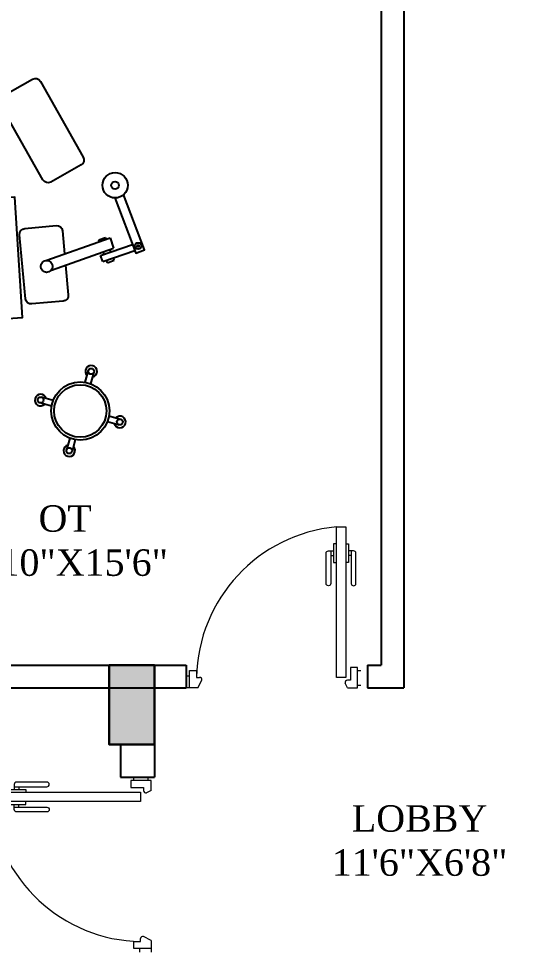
# Model space of a CAD drawing. Header units: inches. Extents: x 204954 to 440946, y -300749 to -143756.
# Drawn here: x 219914.9 to 220046.4, y -150887.9 to -150640.7 of the extents above; entities that cross this region are included whole.
import ezdxf

# ---------------------------------------------------------------- set-up
doc = ezdxf.new("R2010")
doc.units = ezdxf.units.IN
doc.header["$LTSCALE"] = 9
doc.header["$MEASUREMENT"] = 0
doc.layers.add('beam framing', color=91, linetype='Continuous')
for name, color, linetype, lineweight in [('COLUMNS', 1, 'Continuous', 30), ('PUERTAS', 40, 'Continuous', 15), ('PUERTAS MADERA', 37, 'Continuous', 13)]:
    doc.layers.add(name, color=color, linetype=linetype, lineweight=lineweight)
doc.layers.add('Hatch', color=7, linetype='Continuous', lineweight=15, true_color=0xa3a3a3)
doc.styles.add('outer', font='arial.ttf', dxfattribs={"height": 24})

# ---------------------------------------------------------------- blocks, each defined once
blk = doc.blocks.new('A$C31806C9B')
at = {"layer": 'Hatch'}
blk.add_hatch(color=256, dxfattribs=at).paths.add_polyline_path([(0, -21), (0, 0), (-12, 0), (-12, -21)])
at = {"layer": 'COLUMNS'}
blk.add_lwpolyline([(-12, 0), (0, 0), (0, -21), (-12, -21)], close=True, dxfattribs=at)
blk = doc.blocks.new('dgfgf')
at = {"layer": 'PUERTAS', "color": 253}
for p, q in [((-4.11, 20.44), (-3.69, 20.44)), ((-0.94, 20.44), (-1.35, 20.44))]:
    blk.add_line(p, q, dxfattribs=at)
for points in [[(-3.24, 22.24), (-3.69, 22.24), (-3.69, 19.36), (-3.24, 19.36)], [(-1.8, 22.24), (-1.35, 22.24), (-1.35, 19.36), (-1.8, 19.36)]]:
    blk.add_lwpolyline(points, dxfattribs=at)
for points in [[(-4.11, 21.16), (-4.11, 16.12, -1), (-4.83, 16.12), (-4.83, 20.8, -0.414214), (-4.47, 21.16), (-3.69, 21.16)], [(-0.94, 21.16), (-0.94, 16.12, 1), (-0.22, 16.12), (-0.22, 20.8, 0.414214), (-0.58, 21.16), (-1.35, 21.16)]]:
    blk.add_lwpolyline(points, format="xyb", dxfattribs=at)
at = {"layer": 'PUERTAS MADERA'}
for p, q in [((-3.24, 24.85), (-1.8, 24.85)), ((-3.24, 1.63), (-3.24, 24.85)), ((-1.8, 24.85), (-1.8, 1.63)), ((-1.08, 3.15), (-1.08, 1.18)), ((0, 3.15), (-1.08, 3.15)), ((0, 0), (0, 3.15)), ((-25.92, 1.8), (-26.46, 1.8)), ((-25.92, 2.7), (-24.84, 2.7)), ((-25.92, 0), (-25.92, 2.7)), ((-24.84, 2.7), (-24.84, 1.63)), ((-24.84, 1.63), (-24.39, 1.63)), ((-1.8, 1.63), (-3.24, 1.63)), ((0, 2.7), (0.54, 2.7)), ((-24.66, 0), (-24.04, 1.18)), ((-1.5, 0), (-1.88, 0.73)), ((-1.08, 1.18), (-1.53, 1.18)), ((-1.5, 0), (0, 0)), ((0, 0.45), (0.54, 0.45)), ((-25.92, 0), (-26.46, 0)), ((-24.66, 0), (-25.92, 0))]:
    blk.add_line(p, q, dxfattribs=at)
at = {"layer": 'PUERTAS MADERA', "color": 251}
blk.add_arc((-1.08, 1.18), 23.77, 95.224, 178.9225, dxfattribs=at)
at = {"layer": 'PUERTAS MADERA'}
for centre, start, end in [((-24.39, 1.27), 345.0691, 90.0005), ((-1.53, 0.82), 90.0055, 194.9369)]:
    blk.add_arc(centre, 0.36, start, end, dxfattribs=at)

msp = doc.modelspace()

# ---------------------------------------------------------------- linework, layer by layer
for p, q in [((219922.07783, -150704.64443), (219939.1155, -150698.68024)), ((219936.14175, -150699.20045), (219937.86748, -150698.54102)), ((219936.31727, -150699.65979), (219936.14175, -150699.20045)), ((219938.06165, -150699.04915), (219937.86748, -150698.54102)), ((219939.1155, -150698.68024), (219940.06576, -150701.39481)), ((219923.58856, -150707.1628), (219940.06576, -150701.39481)), ((219936.59433, -150703.31625), (219945.02515, -150700.36497)), ((219937.21279, -150704.92367), (219945.63428, -150701.97566)), ((219937.58232, -150702.9704), (219937.34429, -150702.34749)), ((219939.3267, -150702.35976), (219939.08868, -150701.73685)), ((219937.21279, -150704.92367), (219936.59433, -150703.31625)), ((219938.43857, -150705.21118), (219938.19705, -150704.57913)), ((219938.43857, -150705.21118), (219940.1643, -150704.55175)), ((219940.1643, -150704.55175), (219939.94143, -150703.96849)), ((219932.52749, -150736.85013), (219933.38837, -150733.74482)), ((219932.52749, -150736.85013), (219933.38837, -150733.74482)), ((219934.01106, -150737.26142), (219934.87195, -150734.15611)), ((219924.03996, -150741.65314), (219920.93464, -150740.79225)), ((219923.62867, -150743.13671), (219920.52335, -150742.27583)), ((219923.62867, -150743.13671), (219920.52335, -150742.27583)), ((219938.81407, -150745.74896), (219941.91939, -150746.60984)), ((219938.81407, -150745.74896), (219941.91939, -150746.60984)), ((219938.40278, -150747.23253), (219941.5081, -150748.09341)), ((219928.43167, -150751.62424), (219927.57079, -150754.72956)), ((219929.91524, -150752.03553), (219929.05436, -150755.14085)), ((219929.91524, -150752.03553), (219929.05436, -150755.14085))]:
    msp.add_line(p, q)
msp.add_lwpolyline([(219921.33834, -150683.29984), (219910.0235, -150663.27371, -0.414213562), (219910.60656, -150661.17601), (219918.59705, -150656.66135, -0.414213562), (219920.69475, -150657.24441), (219932.00959, -150677.27054, -0.414213562), (219931.42653, -150679.36824), (219923.43604, -150683.8829, -0.414213562)], format="xyb", close=True)
for points in [[(219940.38414, -150688.09304), (219945.89773, -150702.6723), (219948.22137, -150701.79355), (219942.70777, -150687.21429)], [(219901.52424, -150720.64788), (219915.90287, -150719.74782), (219913.90834, -150687.88501), (219910.13337, -150688.12131)]]:
    msp.add_lwpolyline(points)
msp.add_lwpolyline([(219927.35588, -150705.84402), (219928.06645, -150713.72158, -0.414213562), (219926.67146, -150715.39319), (219918.37438, -150716.14161, -0.414213562), (219916.70276, -150714.74661), (219915.17488, -150697.80823, -0.414213562), (219916.56987, -150696.13662), (219924.86695, -150695.3882, -0.414213562), (219926.53857, -150696.7832), (219927.08942, -150702.89008)], format="xyb")
for centre, radius in [((219940.44397, -150684.73976), 3.35382), ((219940.44397, -150684.73976), 1.02211), ((219946.53499, -150700.77386), 0.85169), ((219946.51579, -150700.79905), 0.2553), ((219922.3314, -150706.20464), 1.58068), ((219934.13016, -150733.95046), 0.76976), ((219931.22137, -150744.44283), 7.70422), ((219931.22137, -150744.44283), 6.93446), ((219920.72899, -150741.53404), 0.76976), ((219941.71374, -150747.35163), 0.76976), ((219928.31257, -150754.93521), 0.76976)]:
    msp.add_circle(centre, radius)
for centre, start, end in [((219934.13016, -150733.95046), 284.5050673, 224.5050673), ((219920.72899, -150741.53404), 14.5050673, 314.5050673), ((219941.71374, -150747.35163), 194.5050673, 134.5050673), ((219928.31257, -150754.93521), 104.5050673, 44.5050673)]:
    msp.add_arc(centre, 1.53953, start, end)
at = {"layer": 'beam framing', "color": 1}
for p, q in [((220016.88063, -150616.56828), (220016.88063, -150817.70473)), ((220010.88063, -150625.56828), (220010.88063, -150811.70473)), ((219772.38062, -150811.70473), (219959.23769, -150811.70473)), ((219959.23769, -150811.70473), (219959.23769, -150817.70473)), ((220007.23769, -150811.70473), (220010.88063, -150811.70473)), ((220007.23769, -150811.70473), (220007.23769, -150817.70473)), ((219772.38062, -150817.70473), (219959.23769, -150817.70473)), ((220007.23769, -150817.70473), (220016.88063, -150817.70473)), ((219941.88064, -150832.70473), (219941.88064, -150841.29869)), ((219950.88064, -150832.70473), (219950.88064, -150841.29869)), ((219941.88064, -150841.29869), (219950.88064, -150841.29869))]:
    msp.add_line(p, q, dxfattribs=at)
msp.add_circle((221267.41484, -148374.87), 4304.54104, dxfattribs=at)

# ---------------------------------------------------------------- block references
at = {"xscale": 1.713403616457224, "yscale": 1.713403616457224, "zscale": 1.713403616457224}
msp.add_blockref('dgfgf', (220004.57421, -150817.6978), dxfattribs=at)
at = {"xscale": 1.713403616457224, "yscale": 1.713403616457224, "zscale": 1.713403616457224, "rotation": 90}
msp.add_blockref('dgfgf', (219950.00132, -150842.22394), dxfattribs=at)
at = {"layer": 'beam framing'}
msp.add_blockref('A$C31806C9B', (219950.88064, -150811.70473), dxfattribs=at)

# ---------------------------------------------------------------- texts
at = {"color": 7, "lineweight": 30, "ltscale": 16, "char_height": 7, "attachment_point": 5, "style": 'outer'}
for s, insert in [('\\A1;{\\fTimes New Roman|b0|i0|c0|p18;\\C256; OT\\P19\'10"X15\'6"}', (219925.90663, -150778.76369)), ('\\A1;{\\fTimes New Roman|b0|i0|c0|p18;\\C256;LOBBY\\P11\'6"X6\'8"}', (220021.03712, -150858.10743))]:
    msp.add_mtext(s, dxfattribs=dict(at, insert=insert))

doc.saveas('drawing.dxf')
